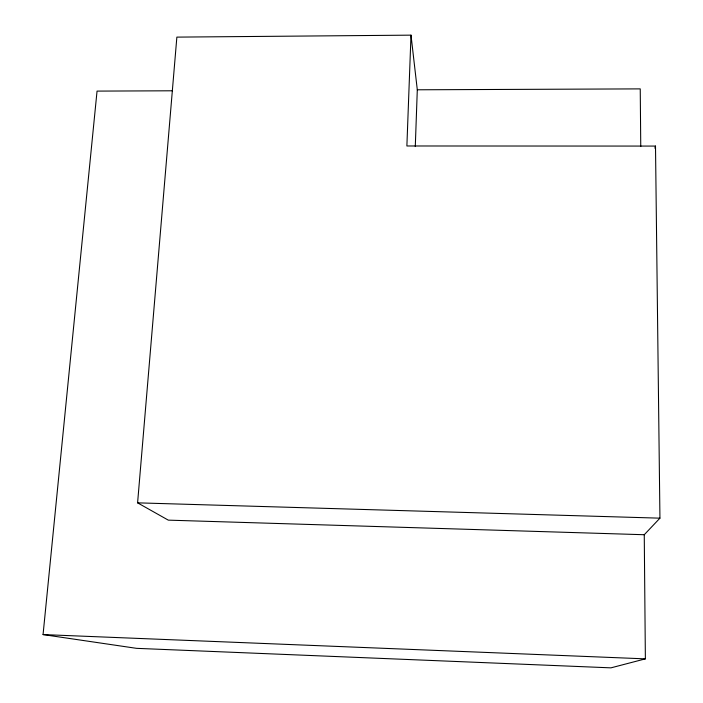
<?xml version="1.0" encoding="UTF-8"?>
<svg xmlns="http://www.w3.org/2000/svg" width="703" height="703" viewBox="0 0 703 703"><rect width="100%" height="100%" fill="white"/><g stroke="black" fill="none" stroke-linecap="round" stroke-linejoin="round"><path stroke-width="1.05" d="M415.288 146.576L417.301 89.791L411 35.15L176.866 37.118L137.595 502.847L168.298 520.141L644.256 534.728L659.941 518.164L655.504 146.075L406.879 145.978L411 35.15M644.256 534.728L645.372 658.86L610.942 667.85L136.575 648.342L43.059 634.581L97.049 91.1L172.463 90.792M654.871 148.175L655.504 146.075M417.301 89.791L640.24 88.886L640.758 146.567M137.595 502.847L659.941 518.164M43.059 634.581L645.372 658.86"/></g></svg>
